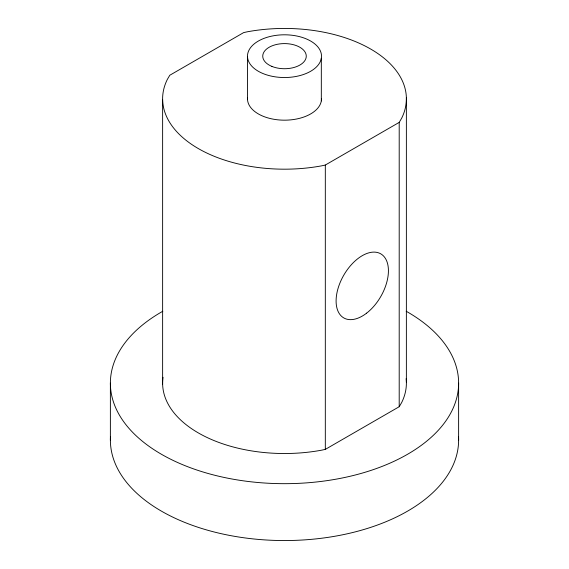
<?xml version="1.0" encoding="UTF-8"?>
<svg xmlns="http://www.w3.org/2000/svg" width="569" height="569" viewBox="0 0 569 569"><rect width="100%" height="100%" fill="white"/><g stroke="black" fill="none" stroke-linecap="round" stroke-linejoin="round"><path stroke-width="0.85" d="M399.203 122.385L401.65 118.231A121.887 70.371 0 0 0 369.388 48.315A121.887 70.371 0 0 0 247.38 31.786L243.667 32.589L169.797 75.243L167.35 79.39A121.887 70.371 0 0 0 199.612 149.306A121.887 70.371 0 0 0 321.62 165.842L325.319 165.038L399.203 122.385L399.203 406.721L325.319 449.382L321.62 450.179A121.887 70.371 0 0 1 163.04 377.304M399.203 406.721L401.65 402.575A121.887 70.371 0 0 0 406.138 378.655M458.621 383.15L458.621 440.022M406.373 97.761L406.373 382.105M325.319 165.038L325.319 449.382M321.321 58.266A36.999 21.359 0 0 1 262.935 73.522A36.999 21.359 0 0 1 269.244 36.701A36.999 21.359 0 0 1 321.321 58.266L321.321 100.919M247.515 56.736L247.515 99.39M162.627 99.86L162.627 384.203M110.379 383.15L110.379 440.022M458.529 436.736A174.121 100.528 0 0 1 284.5 540.55A174.121 100.528 0 0 1 110.471 436.736M406.195 311.25A174.121 100.528 0 0 1 408.094 453.962A174.121 100.528 0 0 1 160.906 453.962A174.121 100.528 0 0 1 162.805 311.25M321.499 98.622A36.999 21.359 0 0 1 283.839 120.173A36.999 21.359 0 0 1 247.536 97.861M366.621 313.149A36.999 21.366 -60 0 0 382.418 254.983A36.999 21.366 -60 0 0 337.737 289.507A36.999 21.366 -60 0 0 366.621 313.149M271.89 66.402A21.764 12.568 0 0 0 306.172 57.341A21.764 12.568 0 0 0 275.439 44.738A21.764 12.568 0 0 0 271.89 66.402"/></g></svg>
